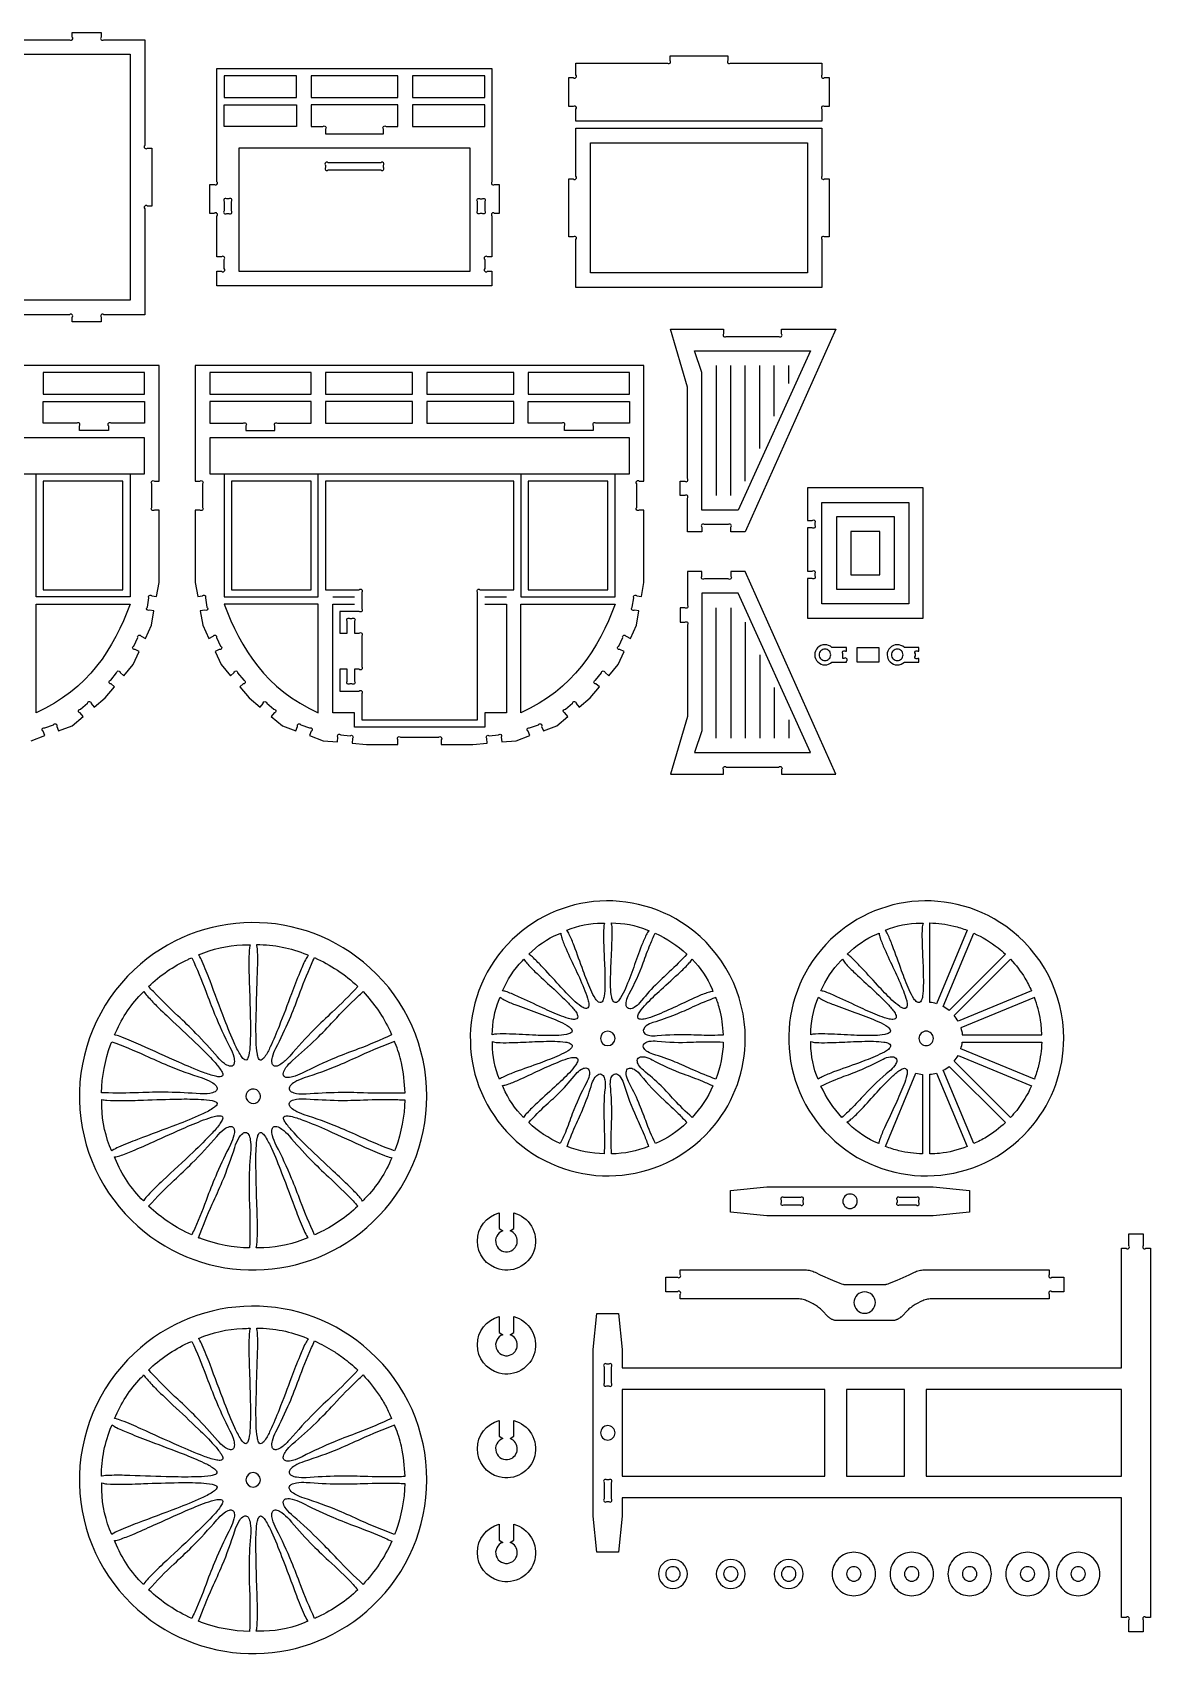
# Model space of a CAD drawing. Extents: x -12 to 125, y -26 to 90.
# Drawn here: x 47.9 to 125.2, y -22.3 to 89.7 of the extents above; entities that cross this region are included whole.
import ezdxf

# ---------------------------------------------------------------- set-up
doc = ezdxf.new("R2010")
doc.units = 0
doc.header["$MEASUREMENT"] = 0
doc.layers.get('0').update_dxf_attribs({"linetype": 'CONTINUOUS'})
doc.layers.add('ENGRAVE', color=1, linetype='CONTINUOUS')

msp = doc.modelspace()

# ---------------------------------------------------------------- linework, layer by layer
for points in [[(30.87, 89.17), (50.51, 89.17, 1), (50.69, 89.35), (50.69, 89.67), (52.69, 89.67), (52.69, 89.35, 1), (52.87, 89.17), (55.7, 89.17), (55.7, 81.85, 1), (55.88, 81.67), (56.2, 81.67), (56.2, 77.67), (55.88, 77.67, 1), (55.7, 77.49), (55.7, 70.17), (52.87, 70.17, 1), (52.69, 69.99), (52.69, 69.67), (50.69, 69.67), (50.69, 69.99, 1), (50.51, 70.17), (30.87, 70.17, 1)], [(47.86, 40.74), (48.8, 41.09), (48.69, 41.39, -1), (48.79, 41.62), (49.4, 41.84, -1), (49.62, 41.73), (49.74, 41.43), (50.68, 41.77), (51.44, 42.41), (51.23, 42.66, -1), (51.26, 42.91), (51.75, 43.33, -1), (52, 43.3), (52.21, 43.06), (52.97, 43.7), (53.62, 44.47), (53.37, 44.67, -1), (53.35, 44.92), (53.76, 45.42, -1), (54.01, 45.44), (54.26, 45.23), (54.9, 46), (55.32, 46.9), (55.03, 47.04, -1), (54.95, 47.28), (55.22, 47.86, -1), (55.45, 47.95), (55.75, 47.81), (56.17, 48.72), (56.34, 49.7), (56.03, 49.76, -1), (55.88, 49.96), (55.99, 50.6, -1), (56.2, 50.74), (56.52, 50.69), (56.69, 51.67), (56.69, 56.67), (56.37, 56.67, -1), (56.19, 56.85), (56.19, 58.49, -1), (56.37, 58.67), (56.69, 58.67), (56.69, 66.67), (25.69, 66.67)]]:
    msp.add_lwpolyline(points, format="xyb")
for points in [[(85.49, 83.55), (85.49, 84.37, 1), (85.31, 84.55), (84.99, 84.55), (84.99, 86.55), (85.31, 86.55, 1), (85.49, 86.73), (85.49, 87.55), (91.81, 87.55, 1), (91.99, 87.73), (91.99, 88.05), (95.99, 88.05), (95.99, 87.73, 1), (96.16, 87.55), (102.49, 87.55), (102.49, 86.73, 1), (102.66, 86.55), (102.99, 86.55), (102.99, 84.55), (102.66, 84.55, 1), (102.49, 84.37), (102.49, 83.55)], [(60.69, 72.17), (60.69, 73.17), (61.01, 73.17, 1), (61.19, 73.35), (61.19, 73.99, 1), (61.01, 74.17), (60.69, 74.17), (60.69, 76.99, 1), (60.51, 77.17), (60.19, 77.17), (60.19, 79.17), (60.51, 79.17, 1), (60.69, 79.35), (60.69, 87.17), (79.69, 87.17), (79.69, 79.35, 1), (79.87, 79.17), (80.19, 79.17), (80.19, 77.17), (79.87, 77.17, 1), (79.69, 76.99), (79.69, 74.17), (79.37, 74.17, 1), (79.19, 73.99), (79.19, 73.35, 1), (79.37, 73.17), (79.69, 73.17), (79.69, 72.17)], [(67.19, 84.67), (67.19, 83.17), (68.01, 83.17, -1), (68.19, 82.99), (68.19, 82.67), (72.19, 82.67), (72.19, 82.99, -1), (72.37, 83.17), (73.19, 83.17), (73.19, 84.67)], [(85.49, 72.05), (85.49, 75.37, 1), (85.31, 75.55), (84.99, 75.55), (84.99, 79.55), (85.31, 79.55, 1), (85.49, 79.73), (85.49, 83.05), (102.49, 83.05), (102.49, 79.73, 1), (102.66, 79.55), (102.99, 79.55), (102.99, 75.55), (102.66, 75.55, 1), (102.49, 75.37), (102.49, 72.05)], [(68.37, 80.17), (72.01, 80.17, 1), (72.19, 80.35), (72.19, 80.49, 1), (72.01, 80.67), (68.37, 80.67, 1), (68.19, 80.49), (68.19, 80.35, 1)], [(61.19, 77.99), (61.19, 77.35, 1), (61.37, 77.17), (61.51, 77.17, 1), (61.69, 77.35), (61.69, 77.99, 1), (61.51, 78.17), (61.37, 78.17, 1)], [(78.87, 78.17), (79.01, 78.17, -1), (79.19, 77.99), (79.19, 77.35, -1), (79.01, 77.17), (78.87, 77.17, -1), (78.69, 77.35), (78.69, 77.99, -1)], [(93.19, 55.17), (93.19, 57.49, 1), (93.01, 57.67), (92.69, 57.67), (92.69, 58.67), (93.01, 58.67, 1), (93.19, 58.85), (93.19, 65.17), (92.03, 69.17), (95.69, 69.17), (95.69, 68.85, 1), (95.87, 68.67), (99.51, 68.67, 1), (99.69, 68.85), (99.69, 69.17), (103.44, 69.17), (97.19, 55.17), (96.19, 55.17), (96.19, 55.49, 1), (96.01, 55.67), (94.37, 55.67, 1), (94.19, 55.49), (94.19, 55.17)], [(90.19, 51.67), (90.19, 56.67), (89.87, 56.67, -1), (89.69, 56.85), (89.69, 58.49, -1), (89.87, 58.67), (90.19, 58.67), (90.19, 66.67), (59.19, 66.67), (59.19, 58.67), (59.51, 58.67, -1), (59.69, 58.49), (59.69, 56.85, -1), (59.51, 56.67), (59.19, 56.67), (59.19, 51.67), (59.36, 50.69), (59.68, 50.74, -1), (59.89, 50.6), (60, 49.96, -1), (59.86, 49.76), (59.54, 49.7), (59.71, 48.72), (60.13, 47.81), (60.43, 47.95, -1), (60.66, 47.86), (60.94, 47.28, -1), (60.85, 47.04), (60.56, 46.9), (60.98, 46), (61.62, 45.23), (61.87, 45.44, -1), (62.12, 45.42), (62.54, 44.92, -1), (62.51, 44.67), (62.27, 44.47), (62.91, 43.7), (63.67, 43.06), (63.88, 43.3, -1), (64.13, 43.33), (64.63, 42.91, -1), (64.65, 42.66), (64.44, 42.41), (65.21, 41.77), (66.15, 41.43), (66.26, 41.73, -1), (66.48, 41.84), (67.09, 41.62, -1), (67.2, 41.39), (67.09, 41.09), (68.03, 40.74), (69.02, 40.66), (69.05, 40.98, -1), (69.24, 41.14), (69.89, 41.08, -1), (70.05, 40.89), (70.02, 40.57), (71.01, 40.48), (73.19, 40.48), (73.19, 40.81, -1), (73.37, 40.98), (76.01, 40.98, -1), (76.19, 40.81), (76.19, 40.48), (78.37, 40.48), (79.36, 40.57), (79.34, 40.89, -1), (79.5, 41.08), (80.14, 41.14, -1), (80.33, 40.98), (80.36, 40.66), (81.36, 40.74), (82.3, 41.09), (82.19, 41.39, -1), (82.29, 41.62), (82.9, 41.84, -1), (83.12, 41.73), (83.24, 41.43), (84.18, 41.77), (84.94, 42.41), (84.73, 42.66, -1), (84.76, 42.91), (85.25, 43.33, -1), (85.5, 43.3), (85.71, 43.06), (86.47, 43.7), (87.12, 44.47), (86.87, 44.67, -1), (86.85, 44.92), (87.26, 45.42, -1), (87.51, 45.44), (87.76, 45.23), (88.4, 46), (88.82, 46.9), (88.53, 47.04, -1), (88.45, 47.28), (88.72, 47.86, -1), (88.95, 47.95), (89.25, 47.81), (89.67, 48.72), (89.84, 49.7), (89.53, 49.76, -1), (89.38, 49.96), (89.49, 50.6, -1), (89.7, 50.74), (90.02, 50.69)], [(55.69, 64.17), (55.69, 62.67), (53.37, 62.67, 1), (53.19, 62.49), (53.19, 62.17), (51.19, 62.17), (51.19, 62.49, 1), (51.01, 62.67), (48.69, 62.67), (48.69, 64.17)], [(60.19, 64.17), (60.19, 62.67), (62.51, 62.67, -1), (62.69, 62.49), (62.69, 62.17), (64.69, 62.17), (64.69, 62.49, -1), (64.87, 62.67), (67.19, 62.67), (67.19, 64.17)], [(89.19, 64.17), (89.19, 62.67), (86.87, 62.67, 1), (86.69, 62.49), (86.69, 62.17), (84.69, 62.17), (84.69, 62.49, 1), (84.51, 62.67), (82.19, 62.67), (82.19, 64.17)], [(68.19, 58.67), (68.19, 51.17), (70.51, 51.17, -1), (70.69, 50.99), (70.69, 49.85, -1), (70.51, 49.67), (69.19, 49.67), (69.19, 48.17), (69.69, 48.17), (69.69, 48.99, -1), (69.87, 49.17), (70.01, 49.17, -1), (70.19, 48.99), (70.19, 48.17), (70.51, 48.17, -1), (70.69, 47.99), (70.69, 45.85, -1), (70.51, 45.67), (70.19, 45.67), (70.19, 44.85, -1), (70.01, 44.67), (69.87, 44.67, -1), (69.69, 44.85), (69.69, 45.67), (69.19, 45.67), (69.19, 44.17), (70.51, 44.17, -1), (70.69, 43.99), (70.69, 42.17), (78.69, 42.17), (78.69, 50.99, -1), (78.87, 51.17), (81.19, 51.17), (81.19, 58.67)], [(109.49, 58.2), (101.49, 58.2), (101.49, 55.95), (101.81, 55.95, -1), (101.99, 55.78), (101.99, 55.63, -1), (101.81, 55.45), (101.49, 55.45), (101.49, 52.45), (101.81, 52.45, -1), (101.99, 52.28), (101.99, 52.13, -1), (101.81, 51.95), (101.49, 51.95), (101.49, 49.2), (109.49, 49.2)], [(93.19, 52.42), (93.19, 50.1, -1), (93.01, 49.92), (92.69, 49.92), (92.69, 48.92), (93.01, 48.92, -1), (93.19, 48.74), (93.19, 42.42), (92.03, 38.42), (95.69, 38.42), (95.69, 38.74, -1), (95.87, 38.92), (99.51, 38.92, -1), (99.69, 38.74), (99.69, 38.42), (103.44, 38.42), (97.19, 52.42), (96.19, 52.42), (96.19, 52.1, -1), (96.01, 51.92), (94.37, 51.92, -1), (94.19, 52.1), (94.19, 52.42)], [(103.18, 47.17, 0.41271), (102.19, 47.16, 0.41271), (102.2, 46.18, 0.41145), (103.18, 46.17), (104.19, 46.17), (104.19, 46.24, 1), (104.01, 46.42), (103.94, 46.42), (103.94, 46.74, -1), (104.12, 46.92), (104.19, 46.92), (104.19, 47.17)], [(102.69, 46.27, 0.414214), (103.09, 46.67, 0.414214), (102.69, 47.07, 0.414214), (102.29, 46.67, 0.414214)], [(108.18, 47.17, 0.41271), (107.19, 47.16, 0.41271), (107.2, 46.18, 0.41145), (108.18, 46.17), (109.19, 46.17), (109.19, 46.42), (109.12, 46.42, -1), (108.94, 46.6), (108.94, 46.74, -1), (109.12, 46.92), (109.19, 46.92), (109.19, 47.17)], [(107.69, 46.27, 0.414214), (108.09, 46.67, 0.414214), (107.69, 47.07, 0.414214), (107.29, 46.67, 0.414214)], [(97.19, 20.17, 0.243282), (93.18, 27.92, 0.404072), (80.15, 25.94, 0.407608), (81.74, 12.77, 0.412885), (95.06, 14.18, 0.172941)], [(119.19, 20.17, 0.243282), (115.18, 27.92, 0.404072), (102.15, 25.94, 0.407609), (103.74, 12.77, 0.412885), (117.06, 14.18, 0.172941)], [(75.19, 16.17, 0.21178), (71.26, 25.05, 0.391929), (54.97, 24.91, 0.213524), (51.19, 15.87, 0.208326), (55.23, 7.19, 0.390197), (71.47, 7.49, 0.205517)], [(84.87, 27.64, -0.099565), (87.3, 28.14), (87.47, 28.14, 0.070307), (87.41, 27.8, 0.025895), (87.4, 26.99, 0.005837), (87.46, 25.4, -0.01601), (87.49, 23.81, -0.036411), (87.44, 23.09, -0.07724), (87.34, 22.76, -0.193502), (87.22, 22.64, -0.246041), (87.06, 22.68, -0.090618), (86.84, 22.91, -0.040959), (86.52, 23.53, -0.017856), (85.99, 24.85, 0.003032), (85.36, 26.57, 0.023885), (85.03, 27.36, 0.055063)], [(87.94, 28.15, -0.093763), (90.38, 27.68), (90.54, 27.61, 0.070307), (90.35, 27.33, 0.026135), (90.03, 26.58, 0.005976), (89.48, 25.09, -0.015999), (88.91, 23.62, -0.036365), (88.58, 22.97, -0.07668), (88.36, 22.7, -0.192132), (88.21, 22.64, -0.247601), (88.07, 22.73, -0.092119), (87.96, 23.03, -0.041009), (87.89, 23.72, -0.018067), (87.91, 25.15, 0.002962), (87.99, 26.97, 0.023921), (87.99, 27.83, 0.055321)], [(106.87, 27.64, -0.099565), (109.3, 28.14), (109.47, 28.14, 0.070307), (109.41, 27.8, 0.025895), (109.4, 26.99, 0.005837), (109.46, 25.4, -0.01601), (109.49, 23.81, -0.036411), (109.44, 23.09, -0.07724), (109.34, 22.76, -0.193504), (109.22, 22.64, -0.24604), (109.06, 22.68, -0.090617), (108.84, 22.91, -0.040959), (108.52, 23.53, -0.017856), (107.99, 24.85, 0.003032), (107.36, 26.57, 0.023885), (107.03, 27.36, 0.055063)], [(109.94, 28.15, -0.053553), (111.59, 27.93, -0.032919), (112.51, 27.64), (110.41, 22.56, 0.049855), (109.94, 22.66)], [(82.23, 25.99, -0.09623), (84.28, 27.38), (84.44, 27.44, 0.07041), (84.51, 27.11, 0.026017), (84.81, 26.35, 0.005895), (85.48, 24.91, -0.016027), (86.11, 23.46, -0.036448), (86.34, 22.77, -0.077155), (86.38, 22.43, -0.192541), (86.31, 22.28, -0.24616), (86.14, 22.24, -0.091184), (85.86, 22.38, -0.041205), (85.32, 22.82, -0.017959), (84.33, 23.85, 0.003012), (83.09, 25.19, 0.023918), (82.48, 25.8, 0.055117)], [(90.97, 27.44, -0.081762), (93.15, 25.99, -0.024137), (91.94, 24.77, 0.011756), (90.98, 23.85, 0.022775), (89.89, 22.63, -0.081665), (89.51, 22.3, -0.147369), (89.21, 22.21, -0.337047), (88.97, 22.42, -0.114833), (88.98, 22.74, -0.073818), (89.17, 23.24, 0.036955), (90.14, 25.39, -0.010558), (90.62, 26.66, -0.012707)], [(104.23, 25.99, -0.096231), (106.28, 27.38), (106.44, 27.44, 0.07041), (106.51, 27.11, 0.026017), (106.81, 26.35, 0.005895), (107.48, 24.91, -0.016027), (108.11, 23.46, -0.036448), (108.34, 22.77, -0.077154), (108.38, 22.43, -0.19254), (108.31, 22.28, -0.246161), (108.14, 22.24, -0.091185), (107.86, 22.38, -0.041205), (107.32, 22.82, -0.017959), (106.33, 23.85, 0.003012), (105.09, 25.19, 0.023918), (104.48, 25.8, 0.055118)], [(112.97, 27.44, -0.063904), (114.66, 26.42, -0.021632), (115.16, 25.99), (111.27, 22.1, 0.049792), (110.87, 22.37)], [(59.41, 25.94, -0.095029), (62.46, 26.63, -0.012169), (62.98, 26.64, 0.058538), (62.92, 26.28, 0.023125), (62.89, 25.31, 0.00662), (62.93, 23.74, -0.004803), (63, 21.32, -0.017644), (62.98, 19.77, -0.040554), (62.89, 19, -0.081454), (62.8, 18.75, -0.243498), (62.69, 18.67, -0.198617), (62.54, 18.73, -0.071237), (62.34, 18.98, -0.035072), (61.93, 19.76, -0.015759), (61.22, 21.47, -0.001102), (60.21, 24.15, 0.015937), (59.67, 25.48, 0.036348), (59.45, 25.9)], [(63.44, 26.65, -0.100712), (66.89, 25.96), (67, 25.91, 0.058805), (66.8, 25.6, 0.023291), (66.41, 24.72, 0.006699), (65.84, 23.26, -0.004741), (64.98, 21, -0.017578), (64.37, 19.58, -0.040394), (64, 18.9, -0.080995), (63.82, 18.71, -0.242503), (63.68, 18.67, -0.199662), (63.57, 18.78, -0.071689), (63.48, 19.09, -0.035245), (63.4, 19.97, -0.015833), (63.4, 21.82, -0.001152), (63.49, 24.69, 0.015881), (63.5, 26.12, 0.036248), (63.45, 26.6)], [(55.96, 23.76, -0.0811), (58.69, 25.63, -0.007919), (58.95, 25.74, -0.019395), (59.92, 23.43, 0.007964), (60.53, 21.85, 0.02097), (61.59, 19.56, -0.055565), (61.85, 18.89, -0.095384), (61.89, 18.49, -0.199945), (61.79, 18.29, -0.220985), (61.56, 18.26, -0.098592), (61.21, 18.43, -0.054984), (60.72, 18.89, 0.015697), (59.24, 20.52, 0.012322), (57.98, 21.74, -0.01614), (56.3, 23.4, -0.003727)], [(67.43, 25.75, -0.084092), (70.42, 23.76, -0.019446), (68.65, 21.98, 0.007978), (67.42, 20.8, 0.021038), (65.72, 18.95, -0.055487), (65.19, 18.45, -0.095059), (64.84, 18.26, -0.199296), (64.61, 18.28, -0.221639), (64.5, 18.47, -0.098933), (64.52, 18.87, -0.055064), (64.76, 19.5, 0.015637), (65.7, 21.48, 0.012299), (66.34, 23.11, -0.016105), (67.22, 25.3, -0.003715)], [(80.42, 23.45, -0.092933), (81.79, 25.53), (81.9, 25.65, 0.070364), (82.1, 25.37, 0.026043), (82.66, 24.78, 0.005927), (83.83, 23.7, -0.015985), (84.97, 22.61, -0.036383), (85.45, 22.05, -0.077029), (85.61, 21.75, -0.192453), (85.61, 21.59, -0.246597), (85.47, 21.49, -0.091164), (85.15, 21.51, -0.041164), (84.49, 21.71, -0.017945), (83.18, 22.28, 0.002975), (81.52, 23.05, 0.023842), (80.73, 23.38, 0.055062)], [(93.51, 25.64, -0.096223), (94.9, 23.58), (94.96, 23.42, 0.070195), (94.63, 23.35, 0.025969), (93.87, 23.05, 0.005881), (92.43, 22.38, -0.01602), (90.98, 21.75, -0.036385), (90.29, 21.52, -0.076886), (89.95, 21.49, -0.193248), (89.8, 21.55, -0.247055), (89.76, 21.72, -0.091537), (89.9, 22, -0.041283), (90.34, 22.54, -0.01797), (91.37, 23.54, 0.003023), (92.71, 24.77, 0.023953), (93.32, 25.38, 0.055242)], [(102.42, 23.45, -0.092933), (103.79, 25.53), (103.9, 25.65, 0.070364), (104.1, 25.37, 0.026043), (104.66, 24.78, 0.005927), (105.83, 23.7, -0.015985), (106.97, 22.61, -0.036383), (107.45, 22.05, -0.077028), (107.61, 21.75, -0.192453), (107.61, 21.59, -0.246597), (107.47, 21.49, -0.091164), (107.15, 21.51, -0.041164), (106.49, 21.71, -0.017945), (105.18, 22.28, 0.002975), (103.52, 23.05, 0.023842), (102.73, 23.38, 0.055062)], [(115.51, 25.64, -0.054313), (116.51, 24.33, -0.034954), (116.96, 23.45), (111.89, 21.35, 0.05162), (111.62, 21.75)], [(53.62, 20.41, -0.094067), (55.44, 23.21, -0.006452), (55.64, 23.42, 0.058482), (55.86, 23.12, 0.023194), (56.52, 22.42, 0.006665), (57.65, 21.34, -0.00477), (59.41, 19.68, -0.017606), (60.5, 18.57, -0.04042), (60.97, 17.96, -0.080937), (61.09, 17.72, -0.241843), (61.07, 17.58, -0.200125), (60.92, 17.52, -0.071746), (60.6, 17.55, -0.035234), (59.77, 17.81, -0.015816), (58.06, 18.52, -0.001131), (55.44, 19.7, 0.015925), (54.12, 20.26, 0.03639), (53.67, 20.4)], [(70.78, 23.4, -0.081098), (72.65, 20.67, -0.007918), (72.76, 20.42, -0.019395), (70.45, 19.44, 0.007964), (68.87, 18.83, 0.020971), (66.58, 17.77, -0.055566), (65.91, 17.51, -0.095385), (65.51, 17.47, -0.199944), (65.31, 17.57, -0.220982), (65.28, 17.8, -0.098593), (65.45, 18.15, -0.054985), (65.91, 18.65, 0.015697), (67.54, 20.12, 0.012323), (68.76, 21.38, -0.01614), (70.42, 23.07, -0.003727)], [(79.71, 20.42, -0.093765), (80.18, 22.86), (80.25, 23.02, 0.070315), (80.53, 22.83, 0.026137), (81.28, 22.51, 0.005977), (82.77, 21.96, -0.015998), (84.24, 21.39, -0.036365), (84.89, 21.06, -0.076691), (85.16, 20.84, -0.192187), (85.23, 20.69, -0.247561), (85.13, 20.55, -0.092095), (84.83, 20.44, -0.041002), (84.14, 20.37, -0.018065), (82.71, 20.39, 0.002961), (80.89, 20.47, 0.023916), (80.03, 20.47, 0.055306)], [(95.16, 22.99, 0.023635), (93.56, 22.34, -0.012281), (92.35, 21.8, -0.022898), (90.81, 21.26, 0.081859), (90.35, 21.04, 0.148138), (90.16, 20.79, 0.336526), (90.26, 20.49, 0.122722), (90.59, 20.37, 0.066157), (91.1, 20.36, -0.036883), (93.45, 20.43, 0.011922), (94.89, 20.4, 0.011565), (95.68, 20.42, 0.053394), (95.42, 22.21, 0.022162), (95.27, 22.69, 0.046501), (95.19, 22.9, -0.0553)], [(101.71, 20.42, -0.093765), (102.18, 22.86), (102.25, 23.02, 0.070315), (102.53, 22.83, 0.026137), (103.28, 22.51, 0.005977), (104.77, 21.96, -0.015998), (106.24, 21.39, -0.036365), (106.89, 21.06, -0.076691), (107.16, 20.84, -0.192187), (107.23, 20.69, -0.247562), (107.13, 20.55, -0.092096), (106.83, 20.44, -0.041002), (106.14, 20.37, -0.018065), (104.71, 20.39, 0.002961), (102.89, 20.47, 0.023916), (102.03, 20.47, 0.055306)], [(117.16, 22.99), (112.08, 20.89, -0.053218), (112.18, 20.42), (117.67, 20.42, 0.034923), (117.59, 21.42, 0.057453)], [(88.19, 20.17, 0.413694), (87.69, 20.67, 0.413694), (87.19, 20.17, 0.413694), (87.69, 19.67, 0.413694)], [(110.19, 20.17, 0.414214), (109.69, 20.67, 0.414214), (109.19, 20.17, 0.414214), (109.69, 19.67, 0.414214)], [(52.71, 16.42, -0.080926), (53.34, 19.73, -0.006161), (53.42, 19.94, -0.019468), (55.74, 18.99, 0.007993), (57.3, 18.3, 0.021052), (59.66, 17.44, -0.055552), (60.32, 17.15, -0.095381), (60.63, 16.89, -0.199994), (60.7, 16.68, -0.220989), (60.56, 16.49, -0.098561), (60.19, 16.37, -0.054961), (59.52, 16.34, 0.015624), (57.32, 16.45, 0.012271), (55.57, 16.43, -0.016076), (53.2, 16.4, -0.003712)], [(72.96, 19.95, 0.019109), (70.63, 18.99, -0.008366), (69.08, 18.3, -0.021161), (66.72, 17.44, 0.055541), (66.06, 17.15, 0.095456), (65.75, 16.89, 0.200243), (65.68, 16.68, 0.220828), (65.82, 16.49, 0.09843), (66.19, 16.37, 0.054919), (66.86, 16.34, -0.015643), (69.06, 16.45, -0.012199), (70.81, 16.43, 0.016088), (73.19, 16.41, 0.003692), (73.69, 16.42, 0.041816), (73.43, 18.49, 0.043776), (73, 19.84, -0.01839)], [(80.22, 17.35, -0.099534), (79.72, 19.78), (79.72, 19.95, 0.069908), (80.06, 19.89, 0.02587), (80.87, 19.88, 0.005829), (82.46, 19.94, -0.016058), (84.04, 19.97, -0.036407), (84.77, 19.92, -0.076829), (85.1, 19.82, -0.192741), (85.22, 19.7, -0.247519), (85.18, 19.53, -0.091694), (84.95, 19.32, -0.04131), (84.33, 19, -0.017962), (83.01, 18.47, 0.00306), (81.29, 17.85, 0.024038), (80.5, 17.51, 0.055453)], [(95.67, 19.92, -0.082819), (95.16, 17.36, -0.024196), (93.56, 18.01, 0.011783), (92.35, 18.54, 0.022842), (90.81, 19.08, -0.081778), (90.36, 19.3, -0.147303), (90.16, 19.55, -0.33666), (90.26, 19.85, -0.11501), (90.56, 19.97, -0.07396), (91.1, 19.98, 0.036957), (93.45, 19.91, -0.010559), (94.81, 19.94, -0.01271)], [(102.22, 17.35, -0.099534), (101.72, 19.78), (101.72, 19.95, 0.069908), (102.06, 19.89, 0.02587), (102.87, 19.88, 0.005829), (104.46, 19.94, -0.016058), (106.04, 19.97, -0.036406), (106.77, 19.92, -0.076828), (107.1, 19.82, -0.19274), (107.22, 19.7, -0.247519), (107.18, 19.53, -0.091694), (106.95, 19.32, -0.04131), (106.33, 19, -0.017962), (105.01, 18.47, 0.00306), (103.29, 17.85, 0.024038), (102.5, 17.51, 0.055454)], [(117.67, 19.92, -0.053554), (117.45, 18.28, -0.032921), (117.16, 17.35), (112.08, 19.45, 0.050043), (112.18, 19.92)], [(81.87, 14.71, -0.096214), (80.48, 16.76), (80.42, 16.92, 0.070195), (80.75, 16.99, 0.025968), (81.51, 17.29, 0.00588), (82.95, 17.96, -0.01602), (84.4, 18.59, -0.036386), (85.09, 18.82, -0.07689), (85.43, 18.86, -0.193258), (85.59, 18.79, -0.247045), (85.62, 18.62, -0.091533), (85.48, 18.34, -0.041282), (85.04, 17.8, -0.017969), (84.02, 16.81, 0.003023), (82.67, 15.57, 0.023954), (82.06, 14.96, 0.055241)], [(84.41, 12.9, -0.081764), (82.23, 14.35, -0.024137), (83.44, 15.58, 0.011756), (84.41, 16.49, 0.022775), (85.49, 17.71, -0.081665), (85.87, 18.04, -0.147369), (86.17, 18.13, -0.337046), (86.41, 17.92, -0.114833), (86.41, 17.6, -0.073818), (86.21, 17.1, 0.036955), (85.24, 14.95, -0.010558), (84.76, 13.68, -0.012707)], [(93.16, 14.35, -0.085642), (90.98, 12.9, -0.024071), (90.31, 14.49, 0.011729), (89.83, 15.73, 0.022704), (89.12, 17.19, -0.081669), (88.96, 17.68, -0.147437), (89, 17.99, -0.337056), (89.28, 18.12, -0.11477), (89.57, 18, -0.073791), (89.96, 17.63, 0.037039), (91.58, 15.91, -0.01058), (92.56, 14.98, -0.012737)], [(94.96, 16.89, -0.081757), (93.52, 14.71, -0.024121), (92.28, 15.93, 0.011754), (91.37, 16.89, 0.022747), (90.15, 17.97, -0.081645), (89.82, 18.35, -0.147767), (89.73, 18.65, -0.337211), (89.94, 18.89, -0.114429), (90.26, 18.89, -0.07364), (90.76, 18.69, 0.036892), (92.91, 17.72, -0.011871), (94.24, 17.21, -0.011612)], [(103.87, 14.71, -0.085637), (102.42, 16.88, -0.024043), (104.01, 17.55, 0.011709), (105.25, 18.03, 0.022695), (106.71, 18.74, -0.086406), (107.21, 18.9, -0.151427), (107.52, 18.86, -0.325771), (107.65, 18.58, -0.115248), (107.52, 18.29, -0.073889), (107.15, 17.9, 0.037057), (105.43, 16.28, -0.010593), (104.5, 15.3, -0.012743)], [(106.41, 12.9, -0.092929), (104.34, 14.26), (104.21, 14.38, 0.070284), (104.49, 14.58, 0.02605), (105.08, 15.14, 0.005927), (106.16, 16.31, -0.016008), (107.25, 17.45, -0.036399), (107.81, 17.93, -0.076929), (108.11, 18.09, -0.193297), (108.27, 18.09, -0.246975), (108.37, 17.95, -0.091525), (108.35, 17.63, -0.041292), (108.15, 16.97, -0.017987), (107.58, 15.66, 0.002986), (106.81, 14, 0.023903), (106.49, 13.21, 0.055219)], [(115.16, 14.35, -0.054313), (113.85, 13.35, -0.034948), (112.97, 12.9), (110.87, 17.97, 0.049918), (111.27, 18.24)], [(116.96, 16.89, -0.063904), (115.94, 15.2, -0.021635), (115.51, 14.71), (111.62, 18.59, 0.050461), (111.89, 18.99)], [(87.44, 12.19, -0.082822), (84.88, 12.7, -0.024195), (85.53, 14.3, 0.011782), (86.06, 15.51, 0.022842), (86.6, 17.05, -0.081772), (86.83, 17.5, -0.14726), (87.07, 17.7, -0.33667), (87.37, 17.6, -0.115045), (87.49, 17.31, -0.073971), (87.5, 16.76, 0.036963), (87.43, 14.41, -0.010562), (87.46, 13.05, -0.012712)], [(90.51, 12.7, -0.088912), (87.95, 12.19, -0.023984), (87.94, 13.92, 0.011689), (87.97, 15.25, 0.02261), (87.87, 16.87, -0.081424), (87.91, 17.38, -0.147319), (88.06, 17.66, -0.337844), (88.38, 17.68, -0.114628), (88.6, 17.45, -0.073572), (88.82, 16.95, 0.037), (89.65, 14.75, -0.010572), (90.2, 13.51, -0.012721)], [(109.44, 12.19, -0.053555), (107.8, 12.41, -0.03292), (106.87, 12.7), (108.97, 17.78, 0.049852), (109.44, 17.68)], [(112.51, 12.7, -0.069136), (110.61, 12.23, -0.023294), (109.94, 12.19), (109.94, 17.69, 0.049752), (110.41, 17.78)], [(53.42, 12.39, -0.095022), (52.73, 15.44, -0.012172), (52.73, 15.96, 0.058539), (53.09, 15.9, 0.023126), (54.06, 15.87, 0.00662), (55.62, 15.91, -0.004803), (58.04, 15.98, -0.017645), (59.59, 15.96, -0.040555), (60.36, 15.87, -0.081455), (60.61, 15.78, -0.243495), (60.7, 15.67, -0.198618), (60.63, 15.52, -0.071238), (60.38, 15.32, -0.035072), (59.61, 14.91, -0.015759), (57.9, 14.2, -0.001102), (55.21, 13.19, 0.015937), (53.89, 12.65, 0.036348), (53.46, 12.43)], [(63.63, 15.93, 0.405351), (63.44, 16.61, 0.387114), (62.78, 16.45, 0.322433), (62.79, 15.87, 0.322433), (63.36, 15.7, 0.18167)], [(73.67, 15.92, -0.080931), (73.04, 12.61, -0.006162), (72.96, 12.4, -0.019468), (70.64, 13.35, 0.007993), (69.08, 14.04, 0.021052), (66.72, 14.9, -0.055551), (66.06, 15.19, -0.095381), (65.75, 15.45, -0.199997), (65.68, 15.66, -0.22099), (65.82, 15.85, -0.098559), (66.19, 15.97, -0.05496), (66.86, 16, 0.015624), (69.06, 15.89, 0.012271), (70.81, 15.92, -0.016076), (73.18, 15.94, -0.003712)], [(55.61, 8.94, -0.102505), (53.66, 11.87), (53.61, 11.98, 0.058892), (53.97, 12.06, 0.023237), (54.87, 12.4, 0.006659), (56.3, 13.03, -0.00478), (58.51, 14.02, -0.017634), (59.95, 14.6, -0.040569), (60.69, 14.81, -0.081585), (60.95, 14.82, -0.244132), (61.08, 14.75, -0.198033), (61.07, 14.59, -0.071218), (60.92, 14.31, -0.035115), (60.36, 13.63, -0.015792), (59.05, 12.32, -0.001122), (56.96, 10.36, 0.015907), (55.94, 9.35, 0.036204), (55.63, 8.98)], [(72.77, 11.93, -0.09407), (70.94, 9.13, -0.006452), (70.74, 8.92, 0.058481), (70.53, 9.22, 0.023193), (69.86, 9.92, 0.006664), (68.73, 11, -0.00477), (66.97, 12.66, -0.017605), (65.89, 13.78, -0.040419), (65.41, 14.38, -0.080934), (65.29, 14.62, -0.241849), (65.31, 14.76, -0.200127), (65.46, 14.82, -0.071743), (65.78, 14.79, -0.035233), (66.62, 14.53, -0.015815), (68.33, 13.82, -0.001131), (70.94, 12.64, 0.015925), (72.26, 12.08, 0.036389), (72.71, 11.94)], [(58.95, 6.6, -0.084093), (55.97, 8.58, -0.019446), (57.73, 10.37, 0.007978), (58.96, 11.54, 0.021038), (60.67, 13.4, -0.055487), (61.19, 13.9, -0.095059), (61.55, 14.08, -0.199295), (61.77, 14.06, -0.221639), (61.89, 13.87, -0.098933), (61.86, 13.48, -0.055064), (61.63, 12.84, 0.015637), (60.69, 10.86, 0.012299), (60.04, 9.24, -0.016105), (59.16, 7.04, -0.003715)], [(62.94, 5.69, -0.080931), (59.63, 6.32, -0.006162), (59.42, 6.4, -0.019468), (60.37, 8.72, 0.007993), (61.06, 10.28, 0.021052), (61.92, 12.64, -0.055551), (62.21, 13.3, -0.09538), (62.47, 13.61, -0.199998), (62.68, 13.68, -0.220992), (62.87, 13.54, -0.098559), (62.99, 13.17, -0.054959), (63.02, 12.5, 0.015624), (62.91, 10.3, 0.012271), (62.94, 8.55, -0.016076), (62.96, 6.18, -0.003712)], [(66.97, 6.4, -0.095029), (63.92, 5.71, -0.012169), (63.4, 5.7, 0.058538), (63.46, 6.07, 0.023125), (63.49, 7.04, 0.00662), (63.45, 8.6, -0.004803), (63.39, 11.02, -0.017644), (63.4, 12.57, -0.040554), (63.49, 13.34, -0.081454), (63.58, 13.59, -0.243497), (63.7, 13.68, -0.198618), (63.84, 13.61, -0.071237), (64.04, 13.36, -0.035072), (64.45, 12.59, -0.015759), (65.16, 10.88, -0.001102), (66.18, 8.19, 0.015937), (66.72, 6.87, 0.036348), (66.94, 6.44)], [(70.42, 8.58, -0.081098), (67.69, 6.71, -0.007918), (67.44, 6.6, -0.019394), (66.46, 8.91, 0.007964), (65.85, 10.5, 0.020969), (64.79, 12.78, -0.055561), (64.53, 13.45, -0.095381), (64.49, 13.85, -0.199952), (64.59, 14.05, -0.22099), (64.82, 14.08, -0.098588), (65.17, 13.91, -0.05498), (65.67, 13.45, 0.015696), (67.14, 11.82, 0.012322), (68.4, 10.6, -0.016139), (70.09, 8.95, -0.003727)], [(99.85, 8.67), (101, 8.67, 1), (101.18, 8.84), (101.18, 8.99, 1), (101, 9.17), (99.85, 9.17, 1), (99.68, 8.99), (99.68, 8.84, 1)], [(104.43, 8.42, 0.414214), (104.93, 8.92, 0.414214), (104.43, 9.42, 0.414214), (103.93, 8.92, 0.414214)], [(107.85, 8.67), (109, 8.67, 1), (109.18, 8.84), (109.18, 8.99, 1), (109, 9.17), (107.85, 9.17, 1), (107.68, 8.99), (107.68, 8.84, 1)], [(81.19, 7.04), (81.19, 8.12, -0.414248), (82.64, 5.67, -0.414248), (80.19, 4.22, -0.342088), (78.68, 6.17, -0.342088), (80.19, 8.12), (80.19, 7.04), (80.44, 6.88, 0.408105), (79.98, 5.93, 0.408105), (80.91, 5.45, 0.320851), (81.44, 6.15, 0.320851), (80.95, 6.87)], [(86.94, -15.33), (86.69, -12.83), (86.69, -1.33), (86.94, 1.17), (88.44, 1.17), (88.69, -1.33), (88.69, -2.58), (123.19, -2.58), (123.19, 5.67), (123.51, 5.67, 1), (123.69, 5.85), (123.69, 6.67), (124.69, 6.67), (124.69, 5.85, 1), (124.87, 5.67), (125.19, 5.67), (125.19, -19.83), (124.87, -19.83, 1), (124.69, -20.01), (124.69, -20.83), (123.69, -20.83), (123.69, -20.01, 1), (123.51, -19.83), (123.19, -19.83), (123.19, -11.58), (88.69, -11.58), (88.69, -12.83), (88.44, -15.33)], [(92.69, 2.17), (92.69, 2.49, 1), (92.51, 2.67), (91.69, 2.67), (91.69, 3.67), (92.51, 3.67, 1), (92.69, 3.85), (92.69, 4.17), (101.33, 4.17), (101.42, 4.17), (101.51, 4.16), (101.6, 4.15), (101.68, 4.13), (101.77, 4.11), (101.85, 4.08), (101.93, 4.05), (102.01, 4.01), (102.37, 3.83), (103.21, 3.46), (103.72, 3.26), (103.83, 3.22), (103.92, 3.19), (103.96, 3.18), (104, 3.17), (104.02, 3.17), (104.03, 3.17), (104.04, 3.17), (104.05, 3.17), (106.84, 3.17), (106.85, 3.17), (106.86, 3.17), (106.87, 3.17), (106.89, 3.17), (106.93, 3.18), (106.97, 3.19), (107.06, 3.22), (107.16, 3.26), (107.68, 3.46), (108.51, 3.83), (108.87, 4.01), (108.95, 4.05), (109.03, 4.08), (109.12, 4.11), (109.2, 4.13), (109.29, 4.15), (109.37, 4.16), (109.46, 4.17), (109.55, 4.17), (118.19, 4.17), (118.19, 3.85, 1), (118.37, 3.67), (119.19, 3.67), (119.19, 2.67), (118.37, 2.67, 1), (118.19, 2.49), (118.19, 2.17), (110.05, 2.17), (109.96, 2.17), (109.87, 2.16), (109.79, 2.15), (109.7, 2.13), (109.62, 2.11), (109.53, 2.08), (109.45, 2.05), (109.37, 2.01), (109.01, 1.83), (108.93, 1.79), (108.86, 1.75), (108.78, 1.7), (108.71, 1.65), (108.64, 1.59), (108.57, 1.54), (108.5, 1.48), (108.44, 1.42), (107.95, 0.92), (107.91, 0.9), (107.88, 0.87), (107.85, 0.84), (107.81, 0.82), (107.78, 0.79), (107.74, 0.77), (107.7, 0.75), (107.66, 0.74), (107.62, 0.72), (107.58, 0.71), (107.54, 0.7), (107.5, 0.69), (107.46, 0.68), (107.42, 0.68), (107.37, 0.67), (107.33, 0.67), (103.55, 0.67), (103.51, 0.67), (103.46, 0.68), (103.42, 0.68), (103.38, 0.69), (103.34, 0.7), (103.3, 0.71), (103.26, 0.72), (103.22, 0.74), (103.18, 0.75), (103.14, 0.77), (103.1, 0.79), (103.07, 0.82), (103.03, 0.84), (103, 0.87), (102.97, 0.9), (102.94, 0.92), (102.45, 1.42), (102.38, 1.48), (102.31, 1.54), (102.25, 1.59), (102.17, 1.65), (102.1, 1.7), (102.03, 1.75), (101.95, 1.79), (101.87, 1.83), (101.51, 2.01), (101.43, 2.05), (101.35, 2.08), (101.27, 2.11), (101.18, 2.13), (101.1, 2.15), (101.01, 2.16), (100.92, 2.17), (100.83, 2.17)], [(106.18, 1.92, 0.414214), (105.44, 2.66, 0.414214), (104.7, 1.92, 0.414214), (105.44, 1.18, 0.414214)], [(75.19, -10.33, 0.21178), (71.26, -1.45, 0.391929), (54.97, -1.59, 0.213524), (51.19, -10.63, 0.208326), (55.23, -19.31, 0.390197), (71.47, -19.01, 0.205517)], [(59.41, -0.56, -0.095029), (62.46, 0.13, -0.01217), (62.98, 0.14, 0.058538), (62.92, -0.22, 0.023125), (62.89, -1.19, 0.00662), (62.93, -2.76, -0.004803), (63, -5.18, -0.017644), (62.98, -6.73, -0.040554), (62.89, -7.5, -0.081454), (62.8, -7.75, -0.243497), (62.69, -7.83, -0.198618), (62.54, -7.77, -0.071237), (62.34, -7.52, -0.035072), (61.93, -6.74, -0.015759), (61.22, -5.03, -0.001102), (60.21, -2.35, 0.015937), (59.67, -1.02, 0.036348), (59.45, -0.6)], [(63.44, 0.15, -0.100713), (66.89, -0.54), (67, -0.59, 0.058805), (66.8, -0.9, 0.023291), (66.41, -1.78, 0.0067), (65.84, -3.24, -0.004741), (64.98, -5.5, -0.017578), (64.37, -6.92, -0.040394), (64, -7.6, -0.080995), (63.82, -7.79, -0.242504), (63.68, -7.83, -0.199661), (63.57, -7.72, -0.071689), (63.48, -7.41, -0.035245), (63.4, -6.53, -0.015833), (63.4, -4.68, -0.001152), (63.49, -1.81, 0.015881), (63.5, -0.38, 0.036248), (63.45, 0.1)], [(81.19, -0.14), (81.19, 0.95, -0.414248), (82.64, -1.51, -0.414248), (80.19, -2.96, -0.342088), (78.68, -1, -0.342088), (80.19, 0.95), (80.19, -0.14), (80.44, -0.3, 0.408104), (79.98, -1.24, 0.408104), (80.91, -1.72, 0.320852), (81.44, -1.02, 0.320852), (80.95, -0.3)], [(55.96, -2.74, -0.0811), (58.69, -0.87, -0.007919), (58.95, -0.76, -0.019395), (59.92, -3.07, 0.007964), (60.53, -4.65, 0.02097), (61.59, -6.94, -0.055565), (61.85, -7.61, -0.095384), (61.89, -8.01, -0.199946), (61.79, -8.21, -0.220985), (61.56, -8.24, -0.098592), (61.21, -8.07, -0.054984), (60.72, -7.61, 0.015697), (59.24, -5.98, 0.012322), (57.98, -4.76, -0.01614), (56.3, -3.1, -0.003727)], [(69.39, -1.88, -0.025714), (70.42, -2.74, -0.019436), (68.65, -4.53, 0.007993), (67.42, -5.7, 0.021038), (65.72, -7.55, -0.055482), (65.19, -8.05, -0.09512), (64.83, -8.24, -0.199489), (64.61, -8.22, -0.221519), (64.5, -8.03, -0.098837), (64.52, -7.63, -0.055036), (64.76, -7, 0.015696), (65.7, -5.02, 0.012218), (66.34, -3.39, -0.016223), (67.23, -1.19, -0.003709), (67.44, -0.73, -0.020692), (68.74, -1.44, -0.023433)], [(53.62, -6.09, -0.094067), (55.44, -3.29, -0.006452), (55.64, -3.08, 0.058482), (55.86, -3.38, 0.023194), (56.52, -4.08, 0.006665), (57.65, -5.16, -0.00477), (59.41, -6.82, -0.017606), (60.5, -7.93, -0.040421), (60.97, -8.54, -0.080937), (61.09, -8.78, -0.241844), (61.07, -8.92, -0.200124), (60.92, -8.98, -0.071746), (60.6, -8.95, -0.035234), (59.77, -8.69, -0.015816), (58.06, -7.98, -0.001131), (55.44, -6.8, 0.015925), (54.12, -6.24, 0.03639), (53.67, -6.1)], [(72.37, -5.27, -0.012399), (72.76, -6.08, -0.019388), (70.45, -7.06, 0.007977), (68.86, -7.67, 0.02097), (66.58, -8.73, -0.055561), (65.91, -8.99, -0.095439), (65.51, -9.03, -0.200115), (65.31, -8.93, -0.220876), (65.28, -8.7, -0.098507), (65.45, -8.35, -0.054959), (65.91, -7.85, 0.01574), (67.54, -6.38, 0.012249), (68.76, -5.12, -0.016216), (70.43, -3.42, -0.003716), (70.79, -3.08, -0.0301), (71.89, -4.48, -0.029247)], [(87.44, -2.51), (87.44, -3.65, 1), (87.62, -3.83), (87.76, -3.83, 1), (87.94, -3.65), (87.94, -2.51, 1), (87.76, -2.33), (87.62, -2.33, 1)], [(52.71, -10.08, -0.100701), (53.4, -6.63), (53.45, -6.52, 0.058844), (53.76, -6.72, 0.023259), (54.64, -7.11, 0.006676), (56.1, -7.68, -0.004767), (58.36, -8.54, -0.017621), (59.79, -9.15, -0.040527), (60.46, -9.52, -0.081428), (60.65, -9.7, -0.24364), (60.69, -9.84, -0.198517), (60.58, -9.95, -0.071341), (60.27, -10.04, -0.035143), (59.39, -10.12, -0.015797), (57.54, -10.12, -0.00112), (54.67, -10.03, 0.01592), (53.24, -10.02, 0.036267), (52.76, -10.07)], [(72.96, -6.55, 0.019109), (70.63, -7.51, -0.008366), (69.08, -8.2, -0.021161), (66.72, -9.06, 0.055541), (66.06, -9.35, 0.095457), (65.75, -9.61, 0.200243), (65.68, -9.82, 0.220827), (65.82, -10.01, 0.09843), (66.19, -10.13, 0.054919), (66.86, -10.16, -0.015643), (69.06, -10.05, -0.012199), (70.81, -10.07, 0.016088), (73.19, -10.09, 0.003692), (73.69, -10.08, 0.041816), (73.43, -8.01, 0.043776), (73, -6.66, -0.018389)], [(81.19, -7.31), (81.19, -6.23, -0.414248), (82.64, -8.68, -0.414248), (80.19, -10.13, -0.342088), (78.68, -8.18, -0.342088), (80.19, -6.23), (80.19, -7.31), (80.44, -7.47, 0.408104), (79.98, -8.42, 0.408104), (80.91, -8.9, 0.320852), (81.44, -8.2, 0.320852), (80.95, -7.48)], [(88.19, -7.08, 0.414214), (87.69, -6.58, 0.414214), (87.19, -7.08, 0.414214), (87.69, -7.58, 0.414214)], [(63.69, -10.33, 0.413475), (63.19, -9.83, 0.413475), (62.69, -10.33, 0.413475), (63.19, -10.83, 0.413475)], [(53.42, -14.11, -0.095022), (52.73, -11.06, -0.012172), (52.73, -10.54, 0.058538), (53.09, -10.6, 0.023126), (54.06, -10.63, 0.00662), (55.62, -10.59, -0.004803), (58.04, -10.52, -0.017644), (59.59, -10.54, -0.040555), (60.36, -10.63, -0.081454), (60.61, -10.72, -0.243495), (60.7, -10.83, -0.198619), (60.63, -10.98, -0.071238), (60.38, -11.18, -0.035072), (59.61, -11.59, -0.015759), (57.9, -12.3, -0.001102), (55.21, -13.31, 0.015937), (53.89, -13.85, 0.036348), (53.46, -14.07)], [(73.67, -10.58, -0.080932), (73.04, -13.89, -0.006162), (72.96, -14.1, -0.019468), (70.64, -13.15, 0.007993), (69.08, -12.46, 0.021052), (66.72, -11.6, -0.055551), (66.06, -11.31, -0.09538), (65.75, -11.05, -0.199997), (65.68, -10.84, -0.22099), (65.82, -10.65, -0.098559), (66.19, -10.53, -0.05496), (66.86, -10.5, 0.015624), (69.06, -10.61, 0.012271), (70.81, -10.58, -0.016076), (73.18, -10.56, -0.003712)], [(87.44, -10.51), (87.44, -11.65, 1), (87.62, -11.83), (87.76, -11.83, 1), (87.94, -11.65), (87.94, -10.51, 1), (87.76, -10.33), (87.62, -10.33, 1)], [(55.61, -17.56, -0.102505), (53.66, -14.63), (53.61, -14.52, 0.058892), (53.97, -14.44, 0.023237), (54.87, -14.1, 0.006659), (56.3, -13.47, -0.00478), (58.51, -12.48, -0.017634), (59.95, -11.9, -0.040569), (60.69, -11.69, -0.081585), (60.95, -11.68, -0.244134), (61.08, -11.75, -0.198032), (61.07, -11.91, -0.071218), (60.92, -12.19, -0.035115), (60.36, -12.87, -0.015792), (59.05, -14.18, -0.001122), (56.96, -16.14, 0.015907), (55.94, -17.15, 0.036204), (55.63, -17.52)], [(72.77, -14.57, -0.084093), (70.78, -17.55, -0.019446), (69, -15.79, 0.007978), (67.82, -14.56, 0.021039), (65.97, -12.85, -0.055488), (65.47, -12.33, -0.09506), (65.28, -11.97, -0.199294), (65.3, -11.75, -0.221637), (65.49, -11.63, -0.098934), (65.89, -11.66, -0.055065), (66.52, -11.89, 0.015637), (68.5, -12.83, 0.012299), (70.13, -13.48, -0.016105), (72.32, -14.36, -0.003715)], [(58.95, -19.9, -0.084094), (55.97, -17.92, -0.019446), (57.73, -16.13, 0.007978), (58.96, -14.96, 0.021038), (60.67, -13.1, -0.055487), (61.19, -12.6, -0.095059), (61.55, -12.42, -0.199296), (61.77, -12.44, -0.221638), (61.89, -12.63, -0.098933), (61.86, -13.02, -0.055064), (61.63, -13.66, 0.015637), (60.69, -15.64, 0.012299), (60.04, -17.26, -0.016105), (59.16, -19.46, -0.003715)], [(62.94, -20.81, -0.080932), (59.63, -20.18, -0.006162), (59.42, -20.1, -0.019468), (60.37, -17.78, 0.007993), (61.06, -16.22, 0.021052), (61.92, -13.86, -0.055551), (62.21, -13.2, -0.09538), (62.47, -12.89, -0.199998), (62.68, -12.82, -0.220991), (62.87, -12.96, -0.098559), (62.99, -13.33, -0.054959), (63.02, -14, 0.015624), (62.91, -16.2, 0.012271), (62.94, -17.95, -0.016076), (62.96, -20.32, -0.003712)], [(66.97, -20.1, -0.095029), (63.92, -20.79, -0.012169), (63.4, -20.79, 0.058538), (63.46, -20.43, 0.023125), (63.49, -19.46, 0.00662), (63.45, -17.9, -0.004803), (63.39, -15.48, -0.017644), (63.4, -13.93, -0.040554), (63.49, -13.16, -0.081454), (63.58, -12.91, -0.243497), (63.7, -12.82, -0.198618), (63.84, -12.89, -0.071237), (64.04, -13.14, -0.035072), (64.45, -13.91, -0.015759), (65.16, -15.62, -0.001102), (66.18, -18.31, 0.015937), (66.72, -19.63, 0.036348), (66.94, -20.06)], [(70.42, -17.92, -0.081098), (67.69, -19.79, -0.007918), (67.44, -19.9, -0.019394), (66.46, -17.59, 0.007964), (65.85, -16, 0.020969), (64.79, -13.72, -0.055561), (64.53, -13.05, -0.095381), (64.49, -12.65, -0.199952), (64.59, -12.45, -0.22099), (64.82, -12.42, -0.098588), (65.17, -12.59, -0.05498), (65.67, -13.05, 0.015696), (67.14, -14.68, 0.012322), (68.4, -15.9, -0.016139), (70.09, -17.55, -0.003727)], [(81.19, -14.49), (81.19, -13.4, -0.414248), (82.64, -15.86, -0.414248), (80.19, -17.31, -0.342088), (78.68, -15.35, -0.342088), (80.19, -13.4), (80.19, -14.49), (80.44, -14.65, 0.408104), (79.98, -15.59, 0.408104), (80.91, -16.07, 0.320852), (81.44, -15.37, 0.320852), (80.95, -14.65)], [(106.19, -16.83, 0.414214), (104.69, -15.33, 0.414214), (103.19, -16.83, 0.414214), (104.69, -18.33, 0.414214)], [(110.19, -16.83, 0.414214), (108.69, -15.33, 0.414214), (107.19, -16.83, 0.414214), (108.69, -18.33, 0.414214)], [(114.19, -16.83, 0.414214), (112.69, -15.33, 0.414214), (111.19, -16.83, 0.414214), (112.69, -18.33, 0.414214)], [(118.19, -16.83, 0.414214), (116.69, -15.33, 0.414214), (115.19, -16.83, 0.414214), (116.69, -18.33, 0.414214)], [(121.69, -16.83, 0.414214), (120.19, -15.33, 0.414214), (118.69, -16.83, 0.414214), (120.19, -18.33, 0.414214)], [(93.19, -16.83, 0.414214), (92.19, -15.83, 0.414214), (91.19, -16.83, 0.414214), (92.19, -17.83, 0.414214)], [(92.69, -16.83, 0.414214), (92.19, -16.33, 0.414214), (91.69, -16.83, 0.414214), (92.19, -17.33, 0.414214)], [(97.19, -16.83, 0.414214), (96.19, -15.83, 0.414214), (95.19, -16.83, 0.414214), (96.19, -17.83, 0.414214)], [(96.69, -16.83, 0.414214), (96.19, -16.33, 0.414214), (95.69, -16.83, 0.414214), (96.19, -17.33, 0.414214)], [(101.19, -16.83, 0.414214), (100.19, -15.83, 0.414214), (99.19, -16.83, 0.414214), (100.19, -17.83, 0.414214)], [(100.69, -16.83, 0.414214), (100.19, -16.33, 0.414214), (99.69, -16.83, 0.414214), (100.19, -17.33, 0.414214)], [(105.19, -16.83, 0.414214), (104.69, -16.33, 0.414214), (104.19, -16.83, 0.414214), (104.69, -17.33, 0.414214)], [(109.19, -16.83, 0.414214), (108.69, -16.33, 0.414214), (108.19, -16.83, 0.414214), (108.69, -17.33, 0.414214)], [(113.19, -16.83, 0.414214), (112.69, -16.33, 0.414214), (112.19, -16.83, 0.414214), (112.69, -17.33, 0.414214)], [(117.19, -16.83, 0.414214), (116.69, -16.33, 0.414214), (116.19, -16.83, 0.414214), (116.69, -17.33, 0.414214)], [(120.69, -16.83, 0.414214), (120.19, -16.33, 0.414214), (119.69, -16.83, 0.414214), (120.19, -17.33, 0.414214)]]:
    msp.add_lwpolyline(points, format="xyb", close=True)
for points in [[(61.19, 86.67), (61.19, 85.17), (66.19, 85.17), (66.19, 86.67)], [(67.19, 86.67), (67.19, 85.17), (73.19, 85.17), (73.19, 86.67)], [(74.19, 86.67), (74.19, 85.17), (79.19, 85.17), (79.19, 86.67)], [(61.19, 84.67), (66.19, 84.67), (66.19, 83.17), (61.19, 83.17)], [(74.19, 84.67), (74.19, 83.17), (79.19, 83.17), (79.19, 84.67)], [(48.69, 64.67), (55.69, 64.67), (55.69, 66.17), (48.69, 66.17)], [(67.19, 64.67), (67.19, 66.17), (60.19, 66.17), (60.19, 64.67)], [(74.19, 64.67), (74.19, 66.17), (68.19, 66.17), (68.19, 64.67)], [(81.19, 64.67), (81.19, 66.17), (75.19, 66.17), (75.19, 64.67)], [(82.19, 64.67), (89.19, 64.67), (89.19, 66.17), (82.19, 66.17)], [(68.19, 64.17), (68.19, 62.67), (74.19, 62.67), (74.19, 64.17)], [(75.19, 64.17), (75.19, 62.67), (81.19, 62.67), (81.19, 64.17)], [(48.69, 58.67), (48.69, 51.17), (54.19, 51.17), (54.19, 58.67)], [(61.69, 58.67), (61.69, 51.17), (67.19, 51.17), (67.19, 58.67)], [(82.19, 58.67), (82.19, 51.17), (87.69, 51.17), (87.69, 58.67)], [(104.91, 47.17), (106.41, 47.17), (106.41, 46.17), (104.91, 46.17)], [(99.68, 7.92), (98.68, 7.92), (96.18, 8.17), (96.18, 9.67), (98.68, 9.92), (110.18, 9.92), (112.68, 9.67), (112.68, 8.17), (110.18, 7.92), (109.18, 7.92), (107.68, 7.92), (101.18, 7.92)], [(88.69, -4.08), (88.69, -10.08), (102.69, -10.08), (102.69, -4.08)], [(104.19, -4.08), (104.19, -10.08), (108.19, -10.08), (108.19, -4.08)], [(109.69, -4.08), (109.69, -10.08), (123.19, -10.08), (123.19, -4.08)]]:
    msp.add_lwpolyline(points, close=True)
at = {"layer": 'ENGRAVE'}
for points in [[(26.69, 71.17), (26.69, 88.17), (54.69, 88.17), (54.69, 71.17)], [(86.49, 82.05), (101.49, 82.05), (101.49, 73.05), (86.49, 73.05)], [(78.19, 81.67), (62.19, 81.67), (62.19, 73.17), (78.19, 73.17)], [(94.19, 56.67), (94.19, 66.17), (93.69, 67.67), (101.69, 67.67), (96.69, 56.67)], [(55.69, 61.67), (26.69, 61.67), (26.69, 59.17), (55.69, 59.17)], [(89.19, 61.67), (60.19, 61.67), (60.19, 59.17), (89.19, 59.17)], [(102.49, 57.2), (108.49, 57.2), (108.49, 50.2), (102.49, 50.2)], [(103.49, 56.2), (103.49, 51.2), (107.49, 51.2), (107.49, 56.2)], [(104.49, 55.2), (104.49, 52.2), (106.49, 52.2), (106.49, 55.2)], [(94.19, 50.92), (94.19, 41.42), (93.69, 39.92), (101.69, 39.92), (96.69, 50.92)], [(54.69, 50.17), (54.24, 49.03), (53.99, 48.48), (53.71, 47.93), (53.41, 47.4), (53.09, 46.88), (52.75, 46.37), (52.37, 45.88), (51.97, 45.41), (51.53, 44.95), (51.07, 44.51), (50.57, 44.1), (50.03, 43.7), (49.46, 43.33), (48.84, 42.99), (48.19, 42.67), (48.19, 50.17)], [(61.19, 50.17), (61.64, 49.03), (61.9, 48.48), (62.17, 47.93), (62.47, 47.4), (62.79, 46.88), (63.14, 46.37), (63.51, 45.88), (63.91, 45.41), (64.35, 44.95), (64.81, 44.51), (65.32, 44.1), (65.85, 43.7), (66.43, 43.33), (67.04, 42.99), (67.69, 42.67), (67.69, 50.17)], [(88.19, 50.17), (87.74, 49.03), (87.49, 48.48), (87.21, 47.93), (86.91, 47.4), (86.59, 46.88), (86.25, 46.37), (85.87, 45.88), (85.47, 45.41), (85.03, 44.95), (84.57, 44.51), (84.07, 44.1), (83.53, 43.7), (82.96, 43.33), (82.34, 42.99), (81.69, 42.67), (81.69, 50.17)]]:
    msp.add_lwpolyline(points, close=True, dxfattribs=at)
for points in [[(95.19, 66.67), (95.19, 57.67)], [(96.19, 57.67), (96.19, 66.67)], [(97.19, 58.67), (97.19, 66.67)], [(98.19, 60.92), (98.19, 66.67)], [(99.19, 63.17), (99.19, 66.67)], [(100.19, 65.42), (100.19, 66.67)], [(54.69, 59.17), (54.69, 50.67), (48.19, 50.67), (48.19, 59.17)], [(61.19, 59.17), (61.19, 50.67), (67.69, 50.67), (67.69, 59.17)], [(81.69, 59.17), (81.69, 50.67), (88.19, 50.67), (88.19, 59.17)], [(68.69, 50.67), (70.19, 50.67)], [(79.19, 50.67), (80.69, 50.67)], [(79.19, 50.17), (80.69, 50.17), (80.69, 42.67), (79.19, 42.67), (79.19, 41.67), (70.19, 41.67), (70.19, 42.67), (68.69, 42.67), (68.69, 50.17), (70.19, 50.17)], [(95.19, 40.92), (95.19, 49.92)], [(96.19, 49.92), (96.19, 40.92)], [(97.19, 48.92), (97.19, 40.92)], [(98.19, 46.67), (98.19, 40.92)], [(99.19, 44.42), (99.19, 40.92)], [(100.19, 42.17), (100.19, 40.92)]]:
    msp.add_lwpolyline(points, dxfattribs=at)

doc.saveas('drawing.dxf')
